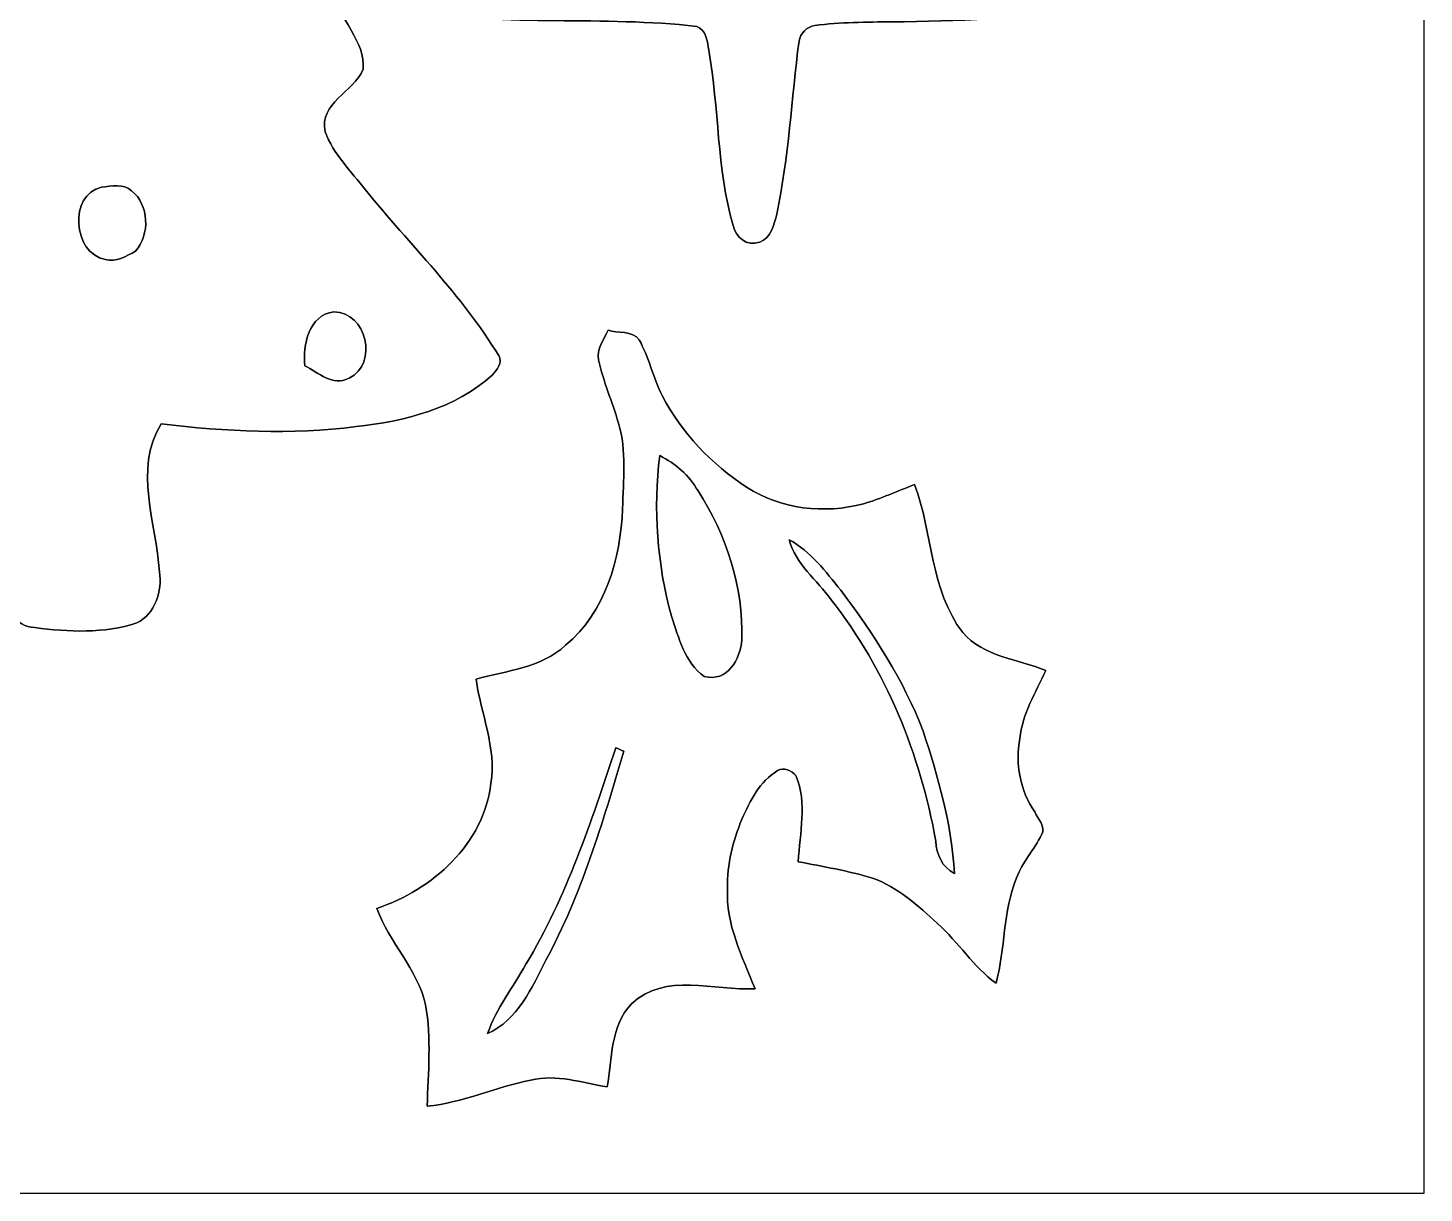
# Model space of a CAD drawing. Header units: centimetres. Extents: x -16.8 to 16.8, y -16.7 to 16.7.
# Drawn here: x 0.29 to 16.77, y -16.67 to -2.91 of the extents above; entities that cross this region are included whole.
import ezdxf

# ---------------------------------------------------------------- set-up
doc = ezdxf.new("R2010")
doc.units = ezdxf.units.CM
doc.header["$MEASUREMENT"] = 0
doc.layers.add('Layer 1', color=7, linetype='Continuous')

msp = doc.modelspace()

# ---------------------------------------------------------------- linework, layer by layer
at = {"layer": 'Layer 1', "color": 7}
for points, knots in [([(-16.77458, 16.66875), (-16.77458, 16.66875), (16.77458, 16.66875), (16.77458, 16.66875), (16.77458, 16.66875), (16.77458, 16.66875), (16.77458, -16.66875), (16.77458, -16.66875), (16.77458, -16.66875), (16.77458, -16.66875), (-16.77458, -16.66875), (-16.77458, -16.66875), (-16.77458, -16.66875), (-16.77458, -16.66875), (-16.77458, 16.66875), (-16.77458, 16.66875), (-16.77458, 16.66875), (-16.77458, 16.66875), (-16.77458, 16.66875), (-16.77458, 16.66875)], [0, 0, 0, 0, 0.16666667, 0.16666667, 0.16666667, 0.16666667, 0.33333333, 0.33333333, 0.33333333, 0.33333333, 0.5, 0.5, 0.5, 0.5, 0.66666667, 0.66666667, 0.66666667, 0.66666667, 1, 1, 1, 1]), ([(8.75418, 15.4051), (7.7403, 10.84227), (6.70913, 6.28262), (5.73969, 1.70991), (5.73969, 1.70991), (5.43842, 0.23354), (5.0987, -1.23649), (4.85316, -2.7238), (4.85316, -2.7238), (5.95489, -2.89489), (7.08131, -2.76789), (8.18797, -2.89419), (8.18797, -2.89419), (8.30016, -2.93441), (8.31391, -3.07728), (8.32979, -3.175), (8.32979, -3.175), (8.4515, -3.86151), (8.42327, -4.57059), (8.61554, -5.2451), (8.61554, -5.2451), (8.65046, -5.37951), (8.77676, -5.49981), (8.93092, -5.44054), (8.93092, -5.44054), (9.06709, -5.39327), (9.09602, -5.23205), (9.13306, -5.11104), (9.13306, -5.11104), (9.27312, -4.43759), (9.30628, -3.74897), (9.39482, -3.06846), (9.39482, -3.06846), (9.41211, -2.97568), (9.48619, -2.89701), (9.58144, -2.88466), (9.58144, -2.88466), (9.88342, -2.84198), (10.19034, -2.84445), (10.49514, -2.84021), (10.49514, -2.84021), (11.2582, -2.83845), (12.0202, -2.78553), (12.7829, -2.75308), (12.7829, -2.75308), (12.72505, -1.92652), (12.50139, -1.12395), (12.35745, -0.3108), (12.35745, -0.3108), (11.24514, 5.05037), (10.08239, 10.40095), (8.88153, 15.74271), (8.88153, 15.74271), (8.82191, 15.63758), (8.77887, 15.52363), (8.75418, 15.4051), (8.75418, 15.4051), (8.75418, 15.4051), (8.75418, 15.4051), (8.75418, 15.4051)], [0, 0, 0, 0, 0.0625, 0.0625, 0.0625, 0.0625, 0.125, 0.125, 0.125, 0.125, 0.1875, 0.1875, 0.1875, 0.1875, 0.25, 0.25, 0.25, 0.25, 0.3125, 0.3125, 0.3125, 0.3125, 0.375, 0.375, 0.375, 0.375, 0.4375, 0.4375, 0.4375, 0.4375, 0.5, 0.5, 0.5, 0.5, 0.5625, 0.5625, 0.5625, 0.5625, 0.625, 0.625, 0.625, 0.625, 0.6875, 0.6875, 0.6875, 0.6875, 0.75, 0.75, 0.75, 0.75, 0.8125, 0.8125, 0.8125, 0.8125, 0.875, 0.875, 0.875, 0.875, 1, 1, 1, 1]), ([(0.80363, 6.52956), (0.58208, 6.2297), (0.43815, 5.88433), (0.26987, 5.55378), (0.26987, 5.55378), (0.01305, 5.01297), (-0.22296, 4.46264), (-0.46426, 3.91513), (-0.46426, 3.91513), (-0.51435, 3.79871), (-0.57503, 3.68018), (-0.57644, 3.55071), (-0.57644, 3.55071), (-0.46637, 3.3401), (-0.10372, 3.23638), (-0.17815, 2.95698), (-0.17815, 2.95698), (-0.35807, 2.3495), (-0.74048, 1.83339), (-1.02764, 1.27564), (-1.02764, 1.27564), (-1.14582, 1.02059), (-1.36984, 0.76376), (-1.30034, 0.46426), (-1.30034, 0.46426), (-1.22238, 0.20496), (-0.93098, 0.07655), (-0.84914, -0.17886), (-0.84914, -0.17886), (-0.84102, -0.36019), (-0.92886, -0.5334), (-0.99272, -0.69956), (-0.99272, -0.69956), (-1.38359, -1.51306), (-1.90747, -2.25143), (-2.38125, -3.01696), (-2.38125, -3.01696), (-2.43593, -3.11503), (-2.50896, -3.21381), (-2.51601, -3.33022), (-2.51601, -3.33022), (-2.42288, -3.54259), (-2.16782, -3.6255), (-2.06693, -3.83223), (-2.06693, -3.83223), (-2.04329, -4.0453), (-2.18405, -4.21393), (-2.27965, -4.3882), (-2.27965, -4.3882), (-2.83528, -5.2705), (-3.49109, -6.08436), (-4.05448, -6.96172), (-4.05448, -6.96172), (-3.38596, -7.61577), (-2.40383, -7.81367), (-1.49895, -7.78298), (-1.49895, -7.78298), (-1.06609, -7.79392), (-0.64488, -7.68491), (-0.21625, -7.64999), (-0.21625, -7.64999), (0.01799, -7.62776), (0.1337, -7.91563), (0.15028, -8.10613), (0.15028, -8.10613), (0.17709, -8.59543), (-0.04516, -9.06604), (0.00423, -9.55675), (0.00423, -9.55675), (0.01446, -9.7596), (0.14676, -9.9822), (0.37147, -9.99278), (0.37147, -9.99278), (0.77082, -10.04394), (1.18921, -10.0651), (1.57762, -9.93634), (1.57762, -9.93634), (1.79317, -9.83615), (1.87925, -9.55499), (1.84326, -9.33309), (1.84326, -9.33309), (1.81046, -8.75489), (1.53141, -8.13012), (1.86443, -7.58754), (1.86443, -7.58754), (2.62714, -7.67715), (3.40078, -7.71596), (4.16454, -7.61965), (4.16454, -7.61965), (4.73816, -7.55544), (5.33541, -7.40728), (5.77462, -7.00934), (5.77462, -7.00934), (5.82683, -6.94937), (5.90056, -6.86364), (5.84906, -6.78145), (5.84906, -6.78145), (5.41373, -6.06178), (4.80377, -5.47441), (4.27672, -4.82459), (4.27672, -4.82459), (4.10739, -4.60622), (3.8989, -4.40196), (3.79906, -4.13949), (3.79906, -4.13949), (3.72604, -3.79554), (4.13773, -3.67277), (4.24815, -3.40007), (4.24815, -3.40007), (4.26649, -3.23638), (4.18994, -3.08222), (4.11057, -2.94569), (4.11057, -2.94569), (3.68371, -2.20133), (3.21874, -1.47955), (2.7873, -0.73801), (2.7873, -0.73801), (2.66947, -0.53481), (2.54106, -0.33373), (2.46556, -0.11042), (2.46556, -0.11042), (2.43487, -0.02893), (2.47791, 0.05327), (2.534, 0.11077), (2.534, 0.11077), (2.69381, 0.27799), (2.90336, 0.41451), (3.00143, 0.63183), (3.00143, 0.63183), (3.05188, 0.75918), (2.93582, 0.87277), (2.88643, 0.98037), (2.88643, 0.98037), (2.5594, 1.47496), (2.19781, 1.94663), (1.89195, 2.45533), (1.89195, 2.45533), (1.7653, 2.667), (1.66934, 2.89807), (1.62489, 3.14149), (1.62489, 3.14149), (1.76177, 3.27378), (1.911, 3.39549), (2.0253, 3.54894), (2.0253, 3.54894), (2.07645, 3.60786), (2.0447, 3.68935), (2.02847, 3.75497), (2.02847, 3.75497), (1.76636, 4.53143), (1.42487, 5.27791), (1.08373, 6.02156), (1.08373, 6.02156), (1.00259, 6.1976), (0.91264, 6.3694), (0.80363, 6.52956), (0.80363, 6.52956), (0.80363, 6.52956), (0.80363, 6.52956), (0.80363, 6.52956)], [0, 0, 0, 0, 0.02439024, 0.02439024, 0.02439024, 0.02439024, 0.04878049, 0.04878049, 0.04878049, 0.04878049, 0.07317073, 0.07317073, 0.07317073, 0.07317073, 0.09756098, 0.09756098, 0.09756098, 0.09756098, 0.12195122, 0.12195122, 0.12195122, 0.12195122, 0.14634146, 0.14634146, 0.14634146, 0.14634146, 0.17073171, 0.17073171, 0.17073171, 0.17073171, 0.19512195, 0.19512195, 0.19512195, 0.19512195, 0.2195122, 0.2195122, 0.2195122, 0.2195122, 0.24390244, 0.24390244, 0.24390244, 0.24390244, 0.26829268, 0.26829268, 0.26829268, 0.26829268, 0.29268293, 0.29268293, 0.29268293, 0.29268293, 0.31707317, 0.31707317, 0.31707317, 0.31707317, 0.34146341, 0.34146341, 0.34146341, 0.34146341, 0.36585366, 0.36585366, 0.36585366, 0.36585366, 0.3902439, 0.3902439, 0.3902439, 0.3902439, 0.41463415, 0.41463415, 0.41463415, 0.41463415, 0.43902439, 0.43902439, 0.43902439, 0.43902439, 0.46341463, 0.46341463, 0.46341463, 0.46341463, 0.48780488, 0.48780488, 0.48780488, 0.48780488, 0.51219512, 0.51219512, 0.51219512, 0.51219512, 0.53658537, 0.53658537, 0.53658537, 0.53658537, 0.56097561, 0.56097561, 0.56097561, 0.56097561, 0.58536585, 0.58536585, 0.58536585, 0.58536585, 0.6097561, 0.6097561, 0.6097561, 0.6097561, 0.63414634, 0.63414634, 0.63414634, 0.63414634, 0.65853659, 0.65853659, 0.65853659, 0.65853659, 0.68292683, 0.68292683, 0.68292683, 0.68292683, 0.70731707, 0.70731707, 0.70731707, 0.70731707, 0.73170732, 0.73170732, 0.73170732, 0.73170732, 0.75609756, 0.75609756, 0.75609756, 0.75609756, 0.7804878, 0.7804878, 0.7804878, 0.7804878, 0.80487805, 0.80487805, 0.80487805, 0.80487805, 0.82926829, 0.82926829, 0.82926829, 0.82926829, 0.85365854, 0.85365854, 0.85365854, 0.85365854, 0.87804878, 0.87804878, 0.87804878, 0.87804878, 0.90243902, 0.90243902, 0.90243902, 0.90243902, 0.92682927, 0.92682927, 0.92682927, 0.92682927, 0.95121951, 0.95121951, 0.95121951, 0.95121951, 1, 1, 1, 1]), ([(1.16064, -4.7939), (1.27317, -4.77873), (1.41887, -4.74874), (1.51483, -4.83376), (1.51483, -4.83376), (1.72085, -5.00098), (1.73567, -5.35164), (1.56139, -5.54743), (1.56139, -5.54743), (1.45415, -5.60493), (1.32997, -5.68572), (1.20333, -5.64586), (1.20333, -5.64586), (0.82021, -5.57706), (0.76941, -4.87468), (1.16064, -4.7939)], [0, 0, 0, 0, 0.2, 0.2, 0.2, 0.2, 0.4, 0.4, 0.4, 0.4, 0.6, 0.6, 0.6, 0.6, 1, 1, 1, 1]), ([(3.55953, -6.90139), (3.53695, -6.65445), (3.60433, -6.30237), (3.90278, -6.26604), (3.90278, -6.26604), (4.29013, -6.25934), (4.42948, -6.88234), (4.08305, -7.04674), (4.08305, -7.04674), (3.88514, -7.14939), (3.72322, -6.97971), (3.55953, -6.90139)], [0, 0, 0, 0, 0.25, 0.25, 0.25, 0.25, 0.5, 0.5, 0.5, 0.5, 1, 1, 1, 1]), ([(7.14057, -6.47876), (7.09189, -6.58989), (7.00334, -6.70172), (7.02839, -6.83013), (7.02839, -6.83013), (7.08378, -7.08589), (7.18996, -7.32719), (7.26369, -7.57802), (7.26369, -7.57802), (7.36282, -7.9061), (7.31837, -8.25253), (7.31202, -8.58943), (7.31202, -8.58943), (7.28698, -9.17963), (7.10847, -9.80934), (6.63928, -10.20163), (6.63928, -10.20163), (6.34965, -10.46974), (5.94289, -10.49761), (5.58165, -10.60132), (5.58165, -10.60132), (5.63986, -11.01196), (5.82401, -11.40813), (5.75769, -11.83111), (5.75769, -11.83111), (5.67443, -12.54619), (5.06554, -13.08806), (4.41113, -13.30854), (4.41113, -13.30854), (4.55789, -13.71106), (4.88915, -14.02256), (4.98651, -14.44731), (4.98651, -14.44731), (5.05672, -14.84207), (5.0165, -15.24494), (5.00415, -15.64358), (5.00415, -15.64358), (5.42607, -15.6016), (5.81519, -15.4178), (6.22794, -15.33454), (6.22794, -15.33454), (6.53097, -15.26152), (6.83189, -15.36488), (7.12929, -15.41568), (7.12929, -15.41568), (7.18961, -15.08689), (7.16492, -14.69178), (7.41609, -14.43602), (7.41609, -14.43602), (7.81332, -14.05678), (8.39223, -14.28291), (8.87554, -14.25681), (8.87554, -14.25681), (8.72525, -13.87546), (8.52523, -13.49375), (8.55204, -13.07042), (8.55204, -13.07042), (8.5411, -12.78784), (8.61624, -12.51197), (8.72137, -12.25303), (8.72137, -12.25303), (8.81768, -12.03537), (8.92916, -11.80677), (9.14259, -11.68118), (9.14259, -11.68118), (9.21456, -11.6332), (9.30663, -11.68259), (9.35814, -11.73903), (9.35814, -11.73903), (9.49431, -12.06641), (9.40329, -12.41672), (9.38601, -12.75609), (9.38601, -12.75609), (9.67916, -12.81536), (9.97514, -12.86193), (10.2616, -12.95082), (10.2616, -12.95082), (10.56181, -13.05701), (10.79888, -13.2775), (11.03171, -13.48669), (11.03171, -13.48669), (11.27548, -13.70718), (11.45399, -13.99611), (11.72104, -14.19225), (11.72104, -14.19225), (11.8304, -13.78126), (11.80183, -13.34311), (11.9634, -12.94518), (11.9634, -12.94518), (12.03325, -12.76068), (12.17119, -12.61322), (12.25938, -12.43859), (12.25938, -12.43859), (12.31265, -12.34228), (12.21352, -12.25338), (12.17754, -12.16942), (12.17754, -12.16942), (12.00644, -11.91648), (11.94541, -11.60074), (12.00221, -11.30124), (12.00221, -11.30124), (12.03325, -11.01055), (12.18812, -10.75866), (12.30842, -10.49937), (12.30842, -10.49937), (11.97575, -10.36426), (11.57993, -10.33709), (11.32769, -10.05099), (11.32769, -10.05099), (10.9407, -9.54722), (10.97844, -8.87518), (10.75725, -8.30368), (10.75725, -8.30368), (10.55758, -8.38235), (10.36002, -8.46878), (10.15471, -8.53193), (10.15471, -8.53193), (9.69539, -8.65117), (9.17716, -8.59755), (8.77676, -8.33367), (8.77676, -8.33367), (8.36224, -8.06309), (8.00559, -7.69303), (7.77769, -7.25135), (7.77769, -7.25135), (7.67292, -7.03933), (7.62388, -6.80367), (7.50852, -6.59659), (7.50852, -6.59659), (7.43373, -6.47771), (7.24676, -6.52392), (7.14057, -6.47876)], [0, 0, 0, 0, 0.02941176, 0.02941176, 0.02941176, 0.02941176, 0.05882353, 0.05882353, 0.05882353, 0.05882353, 0.08823529, 0.08823529, 0.08823529, 0.08823529, 0.11764706, 0.11764706, 0.11764706, 0.11764706, 0.14705882, 0.14705882, 0.14705882, 0.14705882, 0.17647059, 0.17647059, 0.17647059, 0.17647059, 0.20588235, 0.20588235, 0.20588235, 0.20588235, 0.23529412, 0.23529412, 0.23529412, 0.23529412, 0.26470588, 0.26470588, 0.26470588, 0.26470588, 0.29411765, 0.29411765, 0.29411765, 0.29411765, 0.32352941, 0.32352941, 0.32352941, 0.32352941, 0.35294118, 0.35294118, 0.35294118, 0.35294118, 0.38235294, 0.38235294, 0.38235294, 0.38235294, 0.41176471, 0.41176471, 0.41176471, 0.41176471, 0.44117647, 0.44117647, 0.44117647, 0.44117647, 0.47058824, 0.47058824, 0.47058824, 0.47058824, 0.5, 0.5, 0.5, 0.5, 0.52941176, 0.52941176, 0.52941176, 0.52941176, 0.55882353, 0.55882353, 0.55882353, 0.55882353, 0.58823529, 0.58823529, 0.58823529, 0.58823529, 0.61764706, 0.61764706, 0.61764706, 0.61764706, 0.64705882, 0.64705882, 0.64705882, 0.64705882, 0.67647059, 0.67647059, 0.67647059, 0.67647059, 0.70588235, 0.70588235, 0.70588235, 0.70588235, 0.73529412, 0.73529412, 0.73529412, 0.73529412, 0.76470588, 0.76470588, 0.76470588, 0.76470588, 0.79411765, 0.79411765, 0.79411765, 0.79411765, 0.82352941, 0.82352941, 0.82352941, 0.82352941, 0.85294118, 0.85294118, 0.85294118, 0.85294118, 0.88235294, 0.88235294, 0.88235294, 0.88235294, 0.91176471, 0.91176471, 0.91176471, 0.91176471, 0.94117647, 0.94117647, 0.94117647, 0.94117647, 1, 1, 1, 1]), ([(7.74982, -7.96043), (7.93609, -8.05603), (8.09766, -8.19432), (8.20279, -8.37847), (8.20279, -8.37847), (8.5404, -8.89635), (8.73901, -9.51583), (8.71996, -10.13672), (8.71996, -10.13672), (8.70126, -10.36391), (8.5538, -10.64119), (8.27581, -10.56887), (8.27581, -10.56887), (8.04333, -10.40483), (7.97666, -10.11026), (7.88811, -9.85838), (7.88811, -9.85838), (7.72054, -9.24278), (7.67151, -8.59331), (7.74982, -7.96043)], [0, 0, 0, 0, 0.16666667, 0.16666667, 0.16666667, 0.16666667, 0.33333333, 0.33333333, 0.33333333, 0.33333333, 0.5, 0.5, 0.5, 0.5, 0.66666667, 0.66666667, 0.66666667, 0.66666667, 1, 1, 1, 1]), ([(9.277, -8.95456), (9.53276, -9.09179), (9.7088, -9.32956), (9.8873, -9.55075), (9.8873, -9.55075), (10.27747, -10.06228), (10.62849, -10.61367), (10.86132, -11.21622), (10.86132, -11.21622), (11.03701, -11.76055), (11.19928, -12.31971), (11.22962, -12.89438), (11.22962, -12.89438), (11.08357, -12.82277), (11.01831, -12.66966), (11.01019, -12.51268), (11.01019, -12.51268), (10.82604, -11.48574), (10.42, -10.48597), (9.77406, -9.66258), (9.77406, -9.66258), (9.60473, -9.43151), (9.35637, -9.23996), (9.277, -8.95456)], [0, 0, 0, 0, 0.14285714, 0.14285714, 0.14285714, 0.14285714, 0.28571429, 0.28571429, 0.28571429, 0.28571429, 0.42857143, 0.42857143, 0.42857143, 0.42857143, 0.57142857, 0.57142857, 0.57142857, 0.57142857, 0.71428571, 0.71428571, 0.71428571, 0.71428571, 1, 1, 1, 1]), ([(7.23371, -11.4106), (7.26405, -11.424), (7.29439, -11.43811), (7.32543, -11.45222), (7.32543, -11.45222), (7.07637, -12.2936), (6.8266, -13.14379), (6.40715, -13.9192), (6.40715, -13.9192), (6.23923, -14.24305), (6.07483, -14.62758), (5.71853, -14.78421), (5.71853, -14.78421), (5.8226, -14.48823), (6.01733, -14.2367), (6.17114, -13.96647), (6.17114, -13.96647), (6.6481, -13.17061), (6.94161, -12.28549), (7.23371, -11.4106)], [0, 0, 0, 0, 0.16666667, 0.16666667, 0.16666667, 0.16666667, 0.33333333, 0.33333333, 0.33333333, 0.33333333, 0.5, 0.5, 0.5, 0.5, 0.66666667, 0.66666667, 0.66666667, 0.66666667, 1, 1, 1, 1])]:
    msp.add_open_spline(points, degree=3, knots=knots, dxfattribs=at)
at = {"layer": 'Layer 1', "color": 251}
for points, knots in [([(8.75418, 15.4051), (8.77887, 15.52363), (8.82191, 15.63758), (8.88153, 15.74271), (8.88153, 15.74271), (10.08239, 10.40095), (11.24514, 5.05037), (12.35745, -0.3108), (12.35745, -0.3108), (12.50139, -1.12395), (12.72505, -1.92652), (12.7829, -2.75308), (12.7829, -2.75308), (12.0202, -2.78553), (11.2582, -2.83845), (10.49514, -2.84021), (10.49514, -2.84021), (10.19034, -2.84445), (9.88342, -2.84198), (9.58144, -2.88466), (9.58144, -2.88466), (9.48619, -2.89701), (9.41211, -2.97568), (9.39482, -3.06846), (9.39482, -3.06846), (9.30628, -3.74897), (9.27312, -4.43759), (9.13306, -5.11104), (9.13306, -5.11104), (9.09602, -5.23205), (9.06709, -5.39327), (8.93092, -5.44054), (8.93092, -5.44054), (8.77676, -5.49981), (8.65046, -5.37951), (8.61554, -5.2451), (8.61554, -5.2451), (8.42327, -4.57059), (8.4515, -3.86151), (8.32979, -3.175), (8.32979, -3.175), (8.31391, -3.07728), (8.30016, -2.93441), (8.18797, -2.89419), (8.18797, -2.89419), (7.08131, -2.76789), (5.95489, -2.89489), (4.85316, -2.7238), (4.85316, -2.7238), (5.0987, -1.23649), (5.43842, 0.23354), (5.73969, 1.70991), (5.73969, 1.70991), (6.70913, 6.28262), (7.7403, 10.84227), (8.75418, 15.4051), (8.75418, 15.4051), (8.75418, 15.4051), (8.75418, 15.4051), (8.75418, 15.4051)], [0, 0, 0, 0, 0.0625, 0.0625, 0.0625, 0.0625, 0.125, 0.125, 0.125, 0.125, 0.1875, 0.1875, 0.1875, 0.1875, 0.25, 0.25, 0.25, 0.25, 0.3125, 0.3125, 0.3125, 0.3125, 0.375, 0.375, 0.375, 0.375, 0.4375, 0.4375, 0.4375, 0.4375, 0.5, 0.5, 0.5, 0.5, 0.5625, 0.5625, 0.5625, 0.5625, 0.625, 0.625, 0.625, 0.625, 0.6875, 0.6875, 0.6875, 0.6875, 0.75, 0.75, 0.75, 0.75, 0.8125, 0.8125, 0.8125, 0.8125, 0.875, 0.875, 0.875, 0.875, 1, 1, 1, 1]), ([(0.80363, 6.52956), (0.91264, 6.3694), (1.00259, 6.1976), (1.08373, 6.02156), (1.08373, 6.02156), (1.42487, 5.27791), (1.76636, 4.53143), (2.02847, 3.75497), (2.02847, 3.75497), (2.0447, 3.68935), (2.07645, 3.60786), (2.0253, 3.54894), (2.0253, 3.54894), (1.911, 3.39549), (1.76177, 3.27378), (1.62489, 3.14149), (1.62489, 3.14149), (1.66934, 2.89807), (1.7653, 2.667), (1.89195, 2.45533), (1.89195, 2.45533), (2.19781, 1.94663), (2.5594, 1.47496), (2.88643, 0.98037), (2.88643, 0.98037), (2.93582, 0.87277), (3.05188, 0.75918), (3.00143, 0.63183), (3.00143, 0.63183), (2.90336, 0.41451), (2.69381, 0.27799), (2.534, 0.11077), (2.534, 0.11077), (2.47791, 0.05327), (2.43487, -0.02893), (2.46556, -0.11042), (2.46556, -0.11042), (2.54106, -0.33373), (2.66947, -0.53481), (2.7873, -0.73801), (2.7873, -0.73801), (3.21874, -1.47955), (3.68371, -2.20133), (4.11057, -2.94569), (4.11057, -2.94569), (4.18994, -3.08222), (4.26649, -3.23638), (4.24815, -3.40007), (4.24815, -3.40007), (4.13773, -3.67277), (3.72604, -3.79554), (3.79906, -4.13949), (3.79906, -4.13949), (3.8989, -4.40196), (4.10739, -4.60622), (4.27672, -4.82459), (4.27672, -4.82459), (4.80377, -5.47441), (5.41373, -6.06178), (5.84906, -6.78145), (5.84906, -6.78145), (5.90056, -6.86364), (5.82683, -6.94937), (5.77462, -7.00934), (5.77462, -7.00934), (5.33541, -7.40728), (4.73816, -7.55544), (4.16454, -7.61965), (4.16454, -7.61965), (3.40078, -7.71596), (2.62714, -7.67715), (1.86443, -7.58754), (1.86443, -7.58754), (1.53141, -8.13012), (1.81046, -8.75489), (1.84326, -9.33309), (1.84326, -9.33309), (1.87925, -9.55499), (1.79317, -9.83615), (1.57762, -9.93634), (1.57762, -9.93634), (1.18921, -10.0651), (0.77082, -10.04394), (0.37147, -9.99278), (0.37147, -9.99278), (0.14676, -9.9822), (0.01446, -9.7596), (0.00423, -9.55675), (0.00423, -9.55675), (-0.04516, -9.06604), (0.17709, -8.59543), (0.15028, -8.10613), (0.15028, -8.10613), (0.1337, -7.91563), (0.01799, -7.62776), (-0.21625, -7.64999), (-0.21625, -7.64999), (-0.64488, -7.68491), (-1.06609, -7.79392), (-1.49895, -7.78298), (-1.49895, -7.78298), (-2.40383, -7.81367), (-3.38596, -7.61577), (-4.05448, -6.96172), (-4.05448, -6.96172), (-3.49109, -6.08436), (-2.83528, -5.2705), (-2.27965, -4.3882), (-2.27965, -4.3882), (-2.18405, -4.21393), (-2.04329, -4.0453), (-2.06693, -3.83223), (-2.06693, -3.83223), (-2.16782, -3.6255), (-2.42288, -3.54259), (-2.51601, -3.33022), (-2.51601, -3.33022), (-2.50896, -3.21381), (-2.43593, -3.11503), (-2.38125, -3.01696), (-2.38125, -3.01696), (-1.90747, -2.25143), (-1.38359, -1.51306), (-0.99272, -0.69956), (-0.99272, -0.69956), (-0.92886, -0.5334), (-0.84102, -0.36019), (-0.84914, -0.17886), (-0.84914, -0.17886), (-0.93098, 0.07655), (-1.22238, 0.20496), (-1.30034, 0.46426), (-1.30034, 0.46426), (-1.36984, 0.76376), (-1.14582, 1.02059), (-1.02764, 1.27564), (-1.02764, 1.27564), (-0.74048, 1.83339), (-0.35807, 2.3495), (-0.17815, 2.95698), (-0.17815, 2.95698), (-0.10372, 3.23638), (-0.46637, 3.3401), (-0.57644, 3.55071), (-0.57644, 3.55071), (-0.57503, 3.68018), (-0.51435, 3.79871), (-0.46426, 3.91513), (-0.46426, 3.91513), (-0.22296, 4.46264), (0.01305, 5.01297), (0.26987, 5.55378), (0.26987, 5.55378), (0.43815, 5.88433), (0.58208, 6.2297), (0.80363, 6.52956), (0.80363, 6.52956), (0.80363, 6.52956), (0.80363, 6.52956), (0.80363, 6.52956)], [0, 0, 0, 0, 0.02439024, 0.02439024, 0.02439024, 0.02439024, 0.04878049, 0.04878049, 0.04878049, 0.04878049, 0.07317073, 0.07317073, 0.07317073, 0.07317073, 0.09756098, 0.09756098, 0.09756098, 0.09756098, 0.12195122, 0.12195122, 0.12195122, 0.12195122, 0.14634146, 0.14634146, 0.14634146, 0.14634146, 0.17073171, 0.17073171, 0.17073171, 0.17073171, 0.19512195, 0.19512195, 0.19512195, 0.19512195, 0.2195122, 0.2195122, 0.2195122, 0.2195122, 0.24390244, 0.24390244, 0.24390244, 0.24390244, 0.26829268, 0.26829268, 0.26829268, 0.26829268, 0.29268293, 0.29268293, 0.29268293, 0.29268293, 0.31707317, 0.31707317, 0.31707317, 0.31707317, 0.34146341, 0.34146341, 0.34146341, 0.34146341, 0.36585366, 0.36585366, 0.36585366, 0.36585366, 0.3902439, 0.3902439, 0.3902439, 0.3902439, 0.41463415, 0.41463415, 0.41463415, 0.41463415, 0.43902439, 0.43902439, 0.43902439, 0.43902439, 0.46341463, 0.46341463, 0.46341463, 0.46341463, 0.48780488, 0.48780488, 0.48780488, 0.48780488, 0.51219512, 0.51219512, 0.51219512, 0.51219512, 0.53658537, 0.53658537, 0.53658537, 0.53658537, 0.56097561, 0.56097561, 0.56097561, 0.56097561, 0.58536585, 0.58536585, 0.58536585, 0.58536585, 0.6097561, 0.6097561, 0.6097561, 0.6097561, 0.63414634, 0.63414634, 0.63414634, 0.63414634, 0.65853659, 0.65853659, 0.65853659, 0.65853659, 0.68292683, 0.68292683, 0.68292683, 0.68292683, 0.70731707, 0.70731707, 0.70731707, 0.70731707, 0.73170732, 0.73170732, 0.73170732, 0.73170732, 0.75609756, 0.75609756, 0.75609756, 0.75609756, 0.7804878, 0.7804878, 0.7804878, 0.7804878, 0.80487805, 0.80487805, 0.80487805, 0.80487805, 0.82926829, 0.82926829, 0.82926829, 0.82926829, 0.85365854, 0.85365854, 0.85365854, 0.85365854, 0.87804878, 0.87804878, 0.87804878, 0.87804878, 0.90243902, 0.90243902, 0.90243902, 0.90243902, 0.92682927, 0.92682927, 0.92682927, 0.92682927, 0.95121951, 0.95121951, 0.95121951, 0.95121951, 1, 1, 1, 1]), ([(1.16064, -4.7939), (0.76941, -4.87468), (0.82021, -5.57706), (1.20333, -5.64586), (1.20333, -5.64586), (1.32997, -5.68572), (1.45415, -5.60493), (1.56139, -5.54743), (1.56139, -5.54743), (1.73567, -5.35164), (1.72085, -5.00098), (1.51483, -4.83376), (1.51483, -4.83376), (1.41887, -4.74874), (1.27317, -4.77873), (1.16064, -4.7939), (1.16064, -4.7939), (1.16064, -4.7939), (1.16064, -4.7939), (1.16064, -4.7939)], [0, 0, 0, 0, 0.16666667, 0.16666667, 0.16666667, 0.16666667, 0.33333333, 0.33333333, 0.33333333, 0.33333333, 0.5, 0.5, 0.5, 0.5, 0.66666667, 0.66666667, 0.66666667, 0.66666667, 1, 1, 1, 1]), ([(3.55953, -6.90139), (3.72322, -6.97971), (3.88514, -7.14939), (4.08305, -7.04674), (4.08305, -7.04674), (4.42948, -6.88234), (4.29013, -6.25934), (3.90278, -6.26604), (3.90278, -6.26604), (3.60433, -6.30237), (3.53695, -6.65445), (3.55953, -6.90139)], [0, 0, 0, 0, 0.25, 0.25, 0.25, 0.25, 0.5, 0.5, 0.5, 0.5, 1, 1, 1, 1]), ([(7.14057, -6.47876), (7.24676, -6.52392), (7.43373, -6.47771), (7.50852, -6.59659), (7.50852, -6.59659), (7.62388, -6.80367), (7.67292, -7.03933), (7.77769, -7.25135), (7.77769, -7.25135), (8.00559, -7.69303), (8.36224, -8.06309), (8.77676, -8.33367), (8.77676, -8.33367), (9.17716, -8.59755), (9.69539, -8.65117), (10.15471, -8.53193), (10.15471, -8.53193), (10.36002, -8.46878), (10.55758, -8.38235), (10.75725, -8.30368), (10.75725, -8.30368), (10.97844, -8.87518), (10.9407, -9.54722), (11.32769, -10.05099), (11.32769, -10.05099), (11.57993, -10.33709), (11.97575, -10.36426), (12.30842, -10.49937), (12.30842, -10.49937), (12.18812, -10.75866), (12.03325, -11.01055), (12.00221, -11.30124), (12.00221, -11.30124), (11.94541, -11.60074), (12.00644, -11.91648), (12.17754, -12.16942), (12.17754, -12.16942), (12.21352, -12.25338), (12.31265, -12.34228), (12.25938, -12.43859), (12.25938, -12.43859), (12.17119, -12.61322), (12.03325, -12.76068), (11.9634, -12.94518), (11.9634, -12.94518), (11.80183, -13.34311), (11.8304, -13.78126), (11.72104, -14.19225), (11.72104, -14.19225), (11.45399, -13.99611), (11.27548, -13.70718), (11.03171, -13.48669), (11.03171, -13.48669), (10.79888, -13.2775), (10.56181, -13.05701), (10.2616, -12.95082), (10.2616, -12.95082), (9.97514, -12.86193), (9.67916, -12.81536), (9.38601, -12.75609), (9.38601, -12.75609), (9.40329, -12.41672), (9.49431, -12.06641), (9.35814, -11.73903), (9.35814, -11.73903), (9.30663, -11.68259), (9.21456, -11.6332), (9.14259, -11.68118), (9.14259, -11.68118), (8.92916, -11.80677), (8.81768, -12.03537), (8.72137, -12.25303), (8.72137, -12.25303), (8.61624, -12.51197), (8.5411, -12.78784), (8.55204, -13.07042), (8.55204, -13.07042), (8.52523, -13.49375), (8.72525, -13.87546), (8.87554, -14.25681), (8.87554, -14.25681), (8.39223, -14.28291), (7.81332, -14.05678), (7.41609, -14.43602), (7.41609, -14.43602), (7.16492, -14.69178), (7.18961, -15.08689), (7.12929, -15.41568), (7.12929, -15.41568), (6.83189, -15.36488), (6.53097, -15.26152), (6.22794, -15.33454), (6.22794, -15.33454), (5.81519, -15.4178), (5.42607, -15.6016), (5.00415, -15.64358), (5.00415, -15.64358), (5.0165, -15.24494), (5.05672, -14.84207), (4.98651, -14.44731), (4.98651, -14.44731), (4.88915, -14.02256), (4.55789, -13.71106), (4.41113, -13.30854), (4.41113, -13.30854), (5.06554, -13.08806), (5.67443, -12.54619), (5.75769, -11.83111), (5.75769, -11.83111), (5.82401, -11.40813), (5.63986, -11.01196), (5.58165, -10.60132), (5.58165, -10.60132), (5.94289, -10.49761), (6.34965, -10.46974), (6.63928, -10.20163), (6.63928, -10.20163), (7.10847, -9.80934), (7.28698, -9.17963), (7.31202, -8.58943), (7.31202, -8.58943), (7.31837, -8.25253), (7.36282, -7.9061), (7.26369, -7.57802), (7.26369, -7.57802), (7.18996, -7.32719), (7.08378, -7.08589), (7.02839, -6.83013), (7.02839, -6.83013), (7.00334, -6.70172), (7.09189, -6.58989), (7.14057, -6.47876), (7.14057, -6.47876), (7.14057, -6.47876), (7.14057, -6.47876), (7.14057, -6.47876)], [0, 0, 0, 0, 0.02857143, 0.02857143, 0.02857143, 0.02857143, 0.05714286, 0.05714286, 0.05714286, 0.05714286, 0.08571429, 0.08571429, 0.08571429, 0.08571429, 0.11428571, 0.11428571, 0.11428571, 0.11428571, 0.14285714, 0.14285714, 0.14285714, 0.14285714, 0.17142857, 0.17142857, 0.17142857, 0.17142857, 0.2, 0.2, 0.2, 0.2, 0.22857143, 0.22857143, 0.22857143, 0.22857143, 0.25714286, 0.25714286, 0.25714286, 0.25714286, 0.28571429, 0.28571429, 0.28571429, 0.28571429, 0.31428571, 0.31428571, 0.31428571, 0.31428571, 0.34285714, 0.34285714, 0.34285714, 0.34285714, 0.37142857, 0.37142857, 0.37142857, 0.37142857, 0.4, 0.4, 0.4, 0.4, 0.42857143, 0.42857143, 0.42857143, 0.42857143, 0.45714286, 0.45714286, 0.45714286, 0.45714286, 0.48571429, 0.48571429, 0.48571429, 0.48571429, 0.51428571, 0.51428571, 0.51428571, 0.51428571, 0.54285714, 0.54285714, 0.54285714, 0.54285714, 0.57142857, 0.57142857, 0.57142857, 0.57142857, 0.6, 0.6, 0.6, 0.6, 0.62857143, 0.62857143, 0.62857143, 0.62857143, 0.65714286, 0.65714286, 0.65714286, 0.65714286, 0.68571429, 0.68571429, 0.68571429, 0.68571429, 0.71428571, 0.71428571, 0.71428571, 0.71428571, 0.74285714, 0.74285714, 0.74285714, 0.74285714, 0.77142857, 0.77142857, 0.77142857, 0.77142857, 0.8, 0.8, 0.8, 0.8, 0.82857143, 0.82857143, 0.82857143, 0.82857143, 0.85714286, 0.85714286, 0.85714286, 0.85714286, 0.88571429, 0.88571429, 0.88571429, 0.88571429, 0.91428571, 0.91428571, 0.91428571, 0.91428571, 0.94285714, 0.94285714, 0.94285714, 0.94285714, 1, 1, 1, 1]), ([(7.74982, -7.96043), (7.67151, -8.59331), (7.72054, -9.24278), (7.88811, -9.85838), (7.88811, -9.85838), (7.97666, -10.11026), (8.04333, -10.40483), (8.27581, -10.56887), (8.27581, -10.56887), (8.5538, -10.64119), (8.70126, -10.36391), (8.71996, -10.13672), (8.71996, -10.13672), (8.73901, -9.51583), (8.5404, -8.89635), (8.20279, -8.37847), (8.20279, -8.37847), (8.09766, -8.19432), (7.93609, -8.05603), (7.74982, -7.96043), (7.74982, -7.96043), (7.74982, -7.96043), (7.74982, -7.96043), (7.74982, -7.96043)], [0, 0, 0, 0, 0.14285714, 0.14285714, 0.14285714, 0.14285714, 0.28571429, 0.28571429, 0.28571429, 0.28571429, 0.42857143, 0.42857143, 0.42857143, 0.42857143, 0.57142857, 0.57142857, 0.57142857, 0.57142857, 0.71428571, 0.71428571, 0.71428571, 0.71428571, 1, 1, 1, 1]), ([(9.277, -8.95456), (9.35637, -9.23996), (9.60473, -9.43151), (9.77406, -9.66258), (9.77406, -9.66258), (10.42, -10.48597), (10.82604, -11.48574), (11.01019, -12.51268), (11.01019, -12.51268), (11.01831, -12.66966), (11.08357, -12.82277), (11.22962, -12.89438), (11.22962, -12.89438), (11.19928, -12.31971), (11.03701, -11.76055), (10.86132, -11.21622), (10.86132, -11.21622), (10.62849, -10.61367), (10.27747, -10.06228), (9.8873, -9.55075), (9.8873, -9.55075), (9.7088, -9.32956), (9.53276, -9.09179), (9.277, -8.95456), (9.277, -8.95456), (9.277, -8.95456), (9.277, -8.95456), (9.277, -8.95456)], [0, 0, 0, 0, 0.125, 0.125, 0.125, 0.125, 0.25, 0.25, 0.25, 0.25, 0.375, 0.375, 0.375, 0.375, 0.5, 0.5, 0.5, 0.5, 0.625, 0.625, 0.625, 0.625, 0.75, 0.75, 0.75, 0.75, 1, 1, 1, 1]), ([(7.23371, -11.4106), (6.94161, -12.28549), (6.6481, -13.17061), (6.17114, -13.96647), (6.17114, -13.96647), (6.01733, -14.2367), (5.8226, -14.48823), (5.71853, -14.78421), (5.71853, -14.78421), (6.07483, -14.62758), (6.23923, -14.24305), (6.40715, -13.9192), (6.40715, -13.9192), (6.8266, -13.14379), (7.07637, -12.2936), (7.32543, -11.45222), (7.32543, -11.45222), (7.29439, -11.43811), (7.26405, -11.424), (7.23371, -11.4106)], [0, 0, 0, 0, 0.16666667, 0.16666667, 0.16666667, 0.16666667, 0.33333333, 0.33333333, 0.33333333, 0.33333333, 0.5, 0.5, 0.5, 0.5, 0.66666667, 0.66666667, 0.66666667, 0.66666667, 1, 1, 1, 1])]:
    msp.add_open_spline(points, degree=3, knots=knots, dxfattribs=at)

doc.saveas('drawing.dxf')
